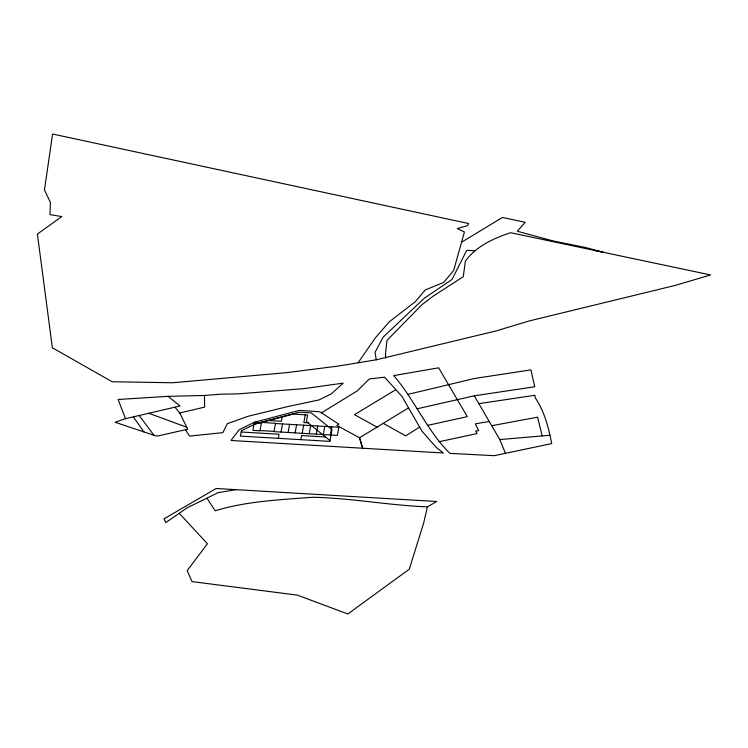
<?xml version="1.0" encoding="UTF-8"?>
<svg xmlns="http://www.w3.org/2000/svg" width="748" height="748" viewBox="0 0 748 748"><rect width="100%" height="100%" fill="white"/><g stroke="black" fill="none" stroke-linecap="round" stroke-linejoin="round"><path stroke-width="1.12" d="M185.495 429.735L189.562 436.084L222.904 432.643L227.28 423.705L247.934 416.337L287.279 406.678L319.041 399.937L331.392 393.803L343.182 383.135L303.875 388.642L238.229 393.859L220.819 394.205L204.466 395.468L204.625 407.136L179.754 412.971L174.948 407.174L125.496 418.693L115.07 422.237L155.64 435.841L157.791 435.972L187.739 429.212L179.754 412.971M278.303 438.337L279.032 434.242L241.221 432.007M282.08 416.982L281.323 421.236L268.766 420.498M281.08 432.064L282.52 423.929M288.12 432.475L289.56 424.35M295.161 432.886L296.591 424.761M300.827 439.665L301.556 435.57L325.445 436.972M305.221 414.794L303.856 422.564L308.083 422.807M302.201 433.307L303.632 425.173M309.242 433.718L310.672 425.593M316.273 434.13L317.713 426.005M323.314 434.551L324.754 426.416M330.354 434.962L331.794 426.837M427.435 506.845L423.649 523.048L409.287 569.2L347.82 613.977L297.433 595.137L192.03 581.598L187.187 570.64L207.43 543.759L179.277 513.315L165.738 522.59L164.018 518.822L216.2 488.491L436.673 501.487L427.435 506.845C389.054 505.405 351.167 498.065 312.804 497.252C280.051 499.804 246.775 501.085 215.172 510.819L206.953 498.187L186.981 507.845L179.277 513.315M358.068 362.761L375.178 338.087L389.25 321.855L415.43 301.612L425.154 290.009L443.704 282.398L453.615 270.58L464.415 231.964L457.29 228.561L467.706 225.587L468.641 223.54L52.594 134.023L44.441 189.889L50.35 202.269L49.985 214.629L61.813 216.555L37.4 234.049L52.369 347.773L112.107 381.732L172.573 382.761L286.119 372.71L337.956 366.099L376.319 359.797L496.279 330.887L528.864 321.042L675.033 285.456L710.6 274.955L510.669 232.712C493.605 238.294 476.167 246.176 465.359 261.183L463.274 276.713L433.644 295.834L422.05 304.604L386.968 340.434L385.463 354.262L385.688 358.021M408.604 407.828L359.526 437.804L336.834 425.416L338.835 424.172L319.835 411.783L299.593 410.334L254.367 422.274L239.108 429.754L231.038 440.479L443.349 452.989L436.037 447.22L421.909 431.063L402.022 396.496L384.603 377.179L369.353 378.956L357.245 390.895L321.462 412.849M419.75 426.996L405.678 435.86L383.602 423.555M395.655 389.773L354.505 414.682L377.366 427.304M461.796 242.09L502.441 217.453L525.18 222.278L517.336 231.244L553.473 241.024L585.441 247.504L603.552 252.319L594.305 250.384M206.953 498.187L217.818 492.745L235.929 489.641M254.909 424.153L293.066 414.083L307.615 414.934L306.456 421.507L330.027 440.628M427.791 425.341L467.322 416.655L438.646 367.82L393.757 375.599C414.701 399.899 426.977 430.689 449.903 453.372L494.335 455.672L551.734 443.583C548.546 427.426 544.451 411.391 535.082 397.525L535.016 395.281L478.823 403.649M408.202 394.308L474.522 378.479L530.94 369.877L534.745 386.772L474.241 395.814L417.104 408.791M174.948 407.174L180.034 406.042L168.029 396.337L118.109 399.497L125.496 418.693M438.945 441.759L477.112 433.56L475.663 431.063L478.608 430.568L475.326 423.836L489.239 421.498M491.716 425.724L537.625 417.16L542.141 435.934M474.241 395.814L499.804 439.572L549.733 435.289M168.029 396.337L204.466 395.468M261.398 422.685L254.357 422.274L252.927 430.399L259.967 430.82L261.445 422.424L275.526 423.256L274.039 431.643L337.395 435.373L338.835 427.248L275.479 423.518M260.014 430.549L274.086 431.381M474.802 250.832L466.743 250.309L452.035 279.462L424.256 298.274L383.07 337.189L375 352.43L376.319 359.797M148.955 413.307L186.785 427.267M139.231 415.551L153.948 435.271M133.406 416.945L143.925 431.914M499.804 439.572L505.349 453.054M241.436 430.755L240.491 436.112L329.896 441.376L332 429.455L311.215 412.877L299.406 412.176L255.9 423.667L241.436 430.755M362.649 448.23L359.526 437.804L362.64 448.23"/></g></svg>
